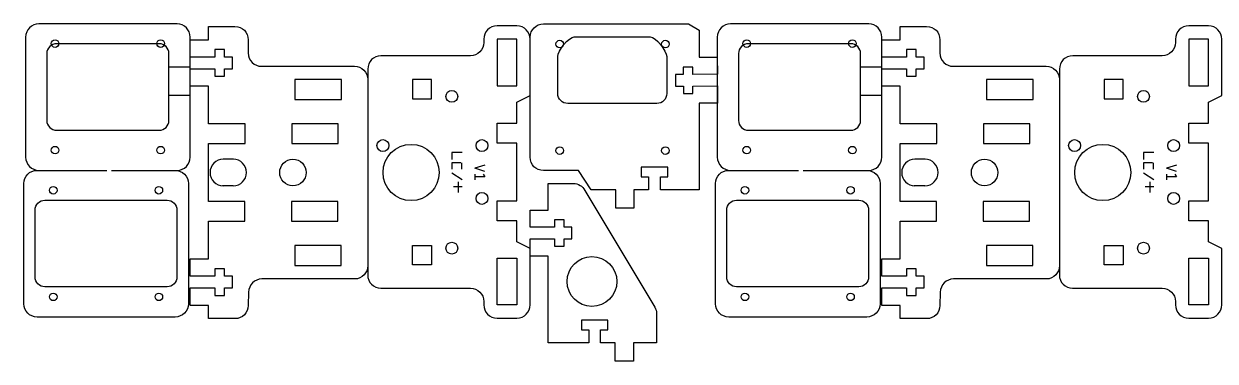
# Model space of a CAD drawing. Extents: x -203 to 531, y 132 to 234.
# Drawn here: x -203.4 to 157.5, y 131.8 to 233.9 of the extents above; entities that cross this region are included whole.
import ezdxf

# ---------------------------------------------------------------- set-up
doc = ezdxf.new("R2010")
doc.units = 0
doc.header["$MEASUREMENT"] = 0
doc.layers.add('LAYER_1_0', color=160, linetype='Continuous')

msp = doc.modelspace()

# ---------------------------------------------------------------- linework, layer by layer
at = {"layer": 'LAYER_1_0', "color": 1}
for p, q in [((-159.45, 220.89), (-152.99, 220.89)), ((50.09, 220.89), (56.55, 220.89)), ((-159.45, 212.35), (-152.99, 212.35)), ((50.09, 212.35), (56.55, 212.35)), ((-70.6, 194.92), (-73.78, 194.92)), ((-73.78, 194.92), (-73.78, 192.8)), ((138.94, 194.92), (135.76, 194.92)), ((135.76, 194.92), (135.76, 192.8)), ((-139.91, 192.92), (-143.06, 192.92)), ((-71.04, 191.8), (-73.78, 191.8)), ((-73.78, 191.8), (-73.78, 189.95)), ((-70.79, 191.8), (-70.79, 189.95)), ((69.63, 192.92), (66.48, 192.92)), ((138.5, 191.8), (135.76, 191.8)), ((135.76, 191.8), (135.76, 189.95)), ((138.75, 191.8), (138.75, 189.95)), ((-73.78, 188.82), (-70.6, 186.78)), ((-63.71, 191.15), (-66.76, 190.19)), ((-63.71, 189.23), (-66.76, 190.19)), ((-66.76, 188.42), (-66.76, 187.54)), ((-64.25, 188.42), (-63.71, 187.54)), ((135.76, 188.82), (138.94, 186.78)), ((145.83, 191.15), (142.78, 190.19)), ((145.83, 189.23), (142.78, 190.19)), ((142.78, 188.42), (142.78, 187.54)), ((145.29, 188.42), (145.83, 187.54)), ((-139.95, 184.87), (-143.25, 184.87)), ((-70.6, 184.51), (-73.23, 184.51)), ((-71.85, 186.03), (-71.85, 182.88)), ((-63.71, 187.54), (-66.76, 187.54)), ((-66.76, 187.54), (-66.76, 186.66)), ((69.59, 184.87), (66.29, 184.87)), ((138.94, 184.51), (136.31, 184.51)), ((137.69, 186.03), (137.69, 182.88)), ((145.83, 187.54), (142.78, 187.54)), ((142.78, 187.54), (142.78, 186.66))]:
    msp.add_line(p, q, dxfattribs=at)
for points in [[(-54.02, 215.18), (-54.02, 229.25), (-60.05, 229.25), (-60.05, 215.18), (-54.02, 215.18)], [(155.52, 215.18), (155.52, 229.25), (149.49, 229.25), (149.49, 215.18), (155.52, 215.18)], [(-107.2, 210.99), (-107.2, 217.02), (-121.27, 217.02), (-121.27, 210.99), (-107.2, 210.99)], [(102.34, 210.99), (102.34, 217.02), (88.27, 217.02), (88.27, 210.99), (102.34, 210.99)], [(-108.19, 203.66), (-122.26, 203.66), (-122.26, 197.63), (-108.19, 197.63), (-108.19, 203.66)], [(101.35, 203.66), (87.28, 203.66), (87.28, 197.63), (101.35, 197.63), (101.35, 203.66)], [(-108.26, 174.12), (-108.26, 180.15), (-122.33, 180.15), (-122.33, 174.12), (-108.26, 174.12)], [(101.28, 174.12), (101.28, 180.15), (87.21, 180.15), (87.21, 174.12), (101.28, 174.12)], [(-107.27, 166.78), (-121.34, 166.78), (-121.34, 160.75), (-107.27, 160.75), (-107.27, 166.78)], [(102.27, 166.78), (88.2, 166.78), (88.2, 160.75), (102.27, 160.75), (102.27, 166.78)], [(-54.02, 162.92), (-54.02, 148.85), (-60.05, 148.85), (-60.05, 162.92), (-54.02, 162.92)], [(155.52, 162.92), (155.52, 148.85), (149.49, 148.85), (149.49, 162.92), (155.52, 162.92)]]:
    msp.add_lwpolyline(points, dxfattribs=at)
for points in [[(-85.68, 211.15), (-79.92, 211.15), (-79.92, 217.02), (-85.68, 217.02)], [(123.86, 211.15), (129.62, 211.15), (129.62, 217.02), (123.86, 217.02)], [(-85.68, 166.79), (-79.92, 166.79), (-79.92, 160.91), (-85.68, 160.91)], [(123.86, 166.79), (129.62, 166.79), (129.62, 160.91), (123.86, 160.91)]]:
    msp.add_lwpolyline(points, close=True, dxfattribs=at)
for centre, radius in [((-193.95, 227.9), 1.15), ((-161.95, 227.9), 1.15), ((-41.04, 227.78), 1.15), ((-9.04, 227.78), 1.15), ((15.6, 227.9), 1.15), ((47.6, 227.9), 1.15), ((-73.74, 211.94), 1.8), ((135.8, 211.94), 1.8), ((-94.61, 197.05), 1.8), ((-64.61, 197.05), 1.8), ((114.93, 197.05), 1.8), ((144.93, 197.05), 1.8), ((-193.95, 195.66), 1.15), ((-161.95, 195.66), 1.15), ((-86.07, 188.9), 8.5), ((-41.04, 195.53), 1.15), ((-9.04, 195.53), 1.15), ((15.6, 195.66), 1.15), ((47.6, 195.66), 1.15), ((123.47, 188.9), 8.5), ((-121.87, 188.89), 4.02), ((87.68, 188.89), 4.02), ((-194.5, 183.51), 1.15), ((-162.5, 183.51), 1.15), ((15.04, 183.51), 1.15), ((47.04, 183.51), 1.15), ((-64.61, 181.05), 1.8), ((144.93, 181.05), 1.8), ((-73.74, 166), 1.8), ((135.8, 166), 1.8), ((-31.29, 155.93), 7.54), ((-194.5, 151.26), 1.15), ((-162.5, 151.26), 1.15), ((15.04, 151.26), 1.15), ((47.04, 151.26), 1.15)]:
    msp.add_circle(centre, radius, dxfattribs=at)
at = {"layer": 'LAYER_1_0', "color": 7}
for points, knots in [([(-176.88, 189.55), (-176.88, 189.55), (-156.99, 189.55), (-156.99, 189.55), (-154.78, 189.55), (-152.99, 191.36), (-152.99, 193.58), (-152.99, 193.58), (-152.99, 229.86), (-152.99, 229.86), (-152.99, 232.09), (-154.78, 233.89), (-156.99, 233.89), (-156.99, 233.89), (-198.85, 233.89), (-198.85, 233.89), (-201.06, 233.89), (-202.85, 232.09), (-202.85, 229.86), (-202.85, 229.86), (-202.85, 193.58), (-202.85, 193.58), (-202.85, 191.36), (-201.06, 189.55), (-198.85, 189.55)], [0, 0, 0, 0, 1, 1, 1, 2, 2, 2, 3, 3, 3, 4, 4, 4, 5, 5, 5, 6, 6, 6, 7, 7, 7, 8, 8, 8, 8]), ([(-147.47, 144.67), (-147.47, 144.67), (-139.43, 144.67), (-139.43, 144.67), (-137.21, 144.67), (-135.41, 146.47), (-135.41, 148.69), (-135.41, 148.69), (-135.29, 152.66), (-135.29, 152.66), (-135.29, 154.87), (-133.49, 156.67), (-131.27, 156.67), (-131.27, 156.67), (-103.12, 156.67), (-103.12, 156.67), (-100.91, 156.67), (-99.22, 158.53), (-99.22, 160.75), (-99.22, 160.75), (-99.22, 217.04), (-99.22, 217.04), (-99.22, 219.26), (-101.02, 221.05), (-103.24, 221.05), (-103.24, 221.05), (-131.39, 221.05), (-131.39, 221.05), (-133.61, 221.05), (-135.41, 222.85), (-135.41, 225.07), (-135.41, 225.07), (-135.41, 229.09), (-135.41, 229.09), (-135.41, 231.31), (-137.21, 233.11), (-139.43, 233.11), (-139.43, 233.11), (-147.47, 233.11), (-147.47, 233.11), (-147.47, 233.11), (-147.47, 229.09), (-147.47, 229.09), (-147.47, 229.09), (-152.99, 229.09), (-152.99, 229.09), (-152.99, 229.09), (-152.99, 223.85), (-152.99, 223.85), (-152.99, 223.85), (-145.52, 223.85), (-145.52, 223.85), (-145.52, 223.85), (-145.52, 226.08), (-145.52, 226.08), (-145.52, 226.08), (-142.58, 226.08), (-142.58, 226.08), (-142.58, 226.08), (-142.58, 223.85), (-142.58, 223.85), (-142.58, 223.85), (-140.22, 223.85), (-140.22, 223.85), (-140.22, 223.85), (-140.22, 220.27), (-140.22, 220.27), (-140.22, 220.27), (-142.58, 220.27), (-142.58, 220.27), (-142.58, 220.27), (-142.58, 218.04), (-142.58, 218.04), (-142.58, 218.04), (-145.52, 218.04), (-145.52, 218.04), (-145.52, 218.04), (-145.52, 220.27), (-145.52, 220.27), (-145.52, 220.27), (-152.99, 220.27), (-152.99, 220.27), (-152.99, 220.27), (-152.99, 215.03), (-152.99, 215.03), (-152.99, 215.03), (-147.47, 215.03), (-147.47, 215.03), (-147.47, 215.03), (-147.47, 203.72), (-147.47, 203.72), (-147.47, 203.72), (-147.46, 203.66), (-147.46, 203.66), (-147.46, 203.66), (-136.33, 203.66), (-136.33, 203.66), (-136.33, 203.66), (-136.33, 197.63), (-136.33, 197.63), (-136.33, 197.63), (-147.46, 197.63), (-147.46, 197.63), (-147.46, 197.63), (-147.47, 197.53), (-147.47, 197.53), (-147.47, 197.53), (-147.47, 180.15), (-147.47, 180.15), (-147.47, 180.15), (-136.4, 180.15), (-136.4, 180.15), (-136.4, 180.15), (-136.4, 174.12), (-136.4, 174.12), (-136.4, 174.12), (-147.47, 174.12), (-147.47, 174.12), (-147.47, 174.12), (-147.47, 162.76), (-147.47, 162.76), (-147.47, 162.76), (-152.99, 162.76), (-152.99, 162.76), (-152.99, 162.76), (-152.99, 157.51), (-152.99, 157.51), (-152.99, 157.51), (-145.52, 157.51), (-145.52, 157.51), (-145.52, 157.51), (-145.52, 159.75), (-145.52, 159.75), (-145.52, 159.75), (-142.58, 159.75), (-142.58, 159.75), (-142.58, 159.75), (-142.58, 157.51), (-142.58, 157.51), (-142.58, 157.51), (-140.22, 157.51), (-140.22, 157.51), (-140.22, 157.51), (-140.22, 153.94), (-140.22, 153.94), (-140.22, 153.94), (-142.58, 153.94), (-142.58, 153.94), (-142.58, 153.94), (-142.58, 151.71), (-142.58, 151.71), (-142.58, 151.71), (-145.52, 151.71), (-145.52, 151.71), (-145.52, 151.71), (-145.52, 153.94), (-145.52, 153.94), (-145.52, 153.94), (-152.99, 153.94), (-152.99, 153.94), (-152.99, 153.94), (-152.99, 148.69), (-152.99, 148.69), (-152.99, 148.69), (-147.47, 148.69), (-147.47, 148.69), (-147.47, 148.69), (-147.47, 144.67), (-147.47, 144.67)], [0, 0, 0, 0, 1, 1, 1, 2, 2, 2, 3, 3, 3, 4, 4, 4, 5, 5, 5, 6, 6, 6, 7, 7, 7, 8, 8, 8, 9, 9, 9, 10, 10, 10, 11, 11, 11, 12, 12, 12, 13, 13, 13, 14, 14, 14, 15, 15, 15, 16, 16, 16, 17, 17, 17, 18, 18, 18, 19, 19, 19, 20, 20, 20, 21, 21, 21, 22, 22, 22, 23, 23, 23, 24, 24, 24, 25, 25, 25, 26, 26, 26, 27, 27, 27, 28, 28, 28, 29, 29, 29, 30, 30, 30, 31, 31, 31, 32, 32, 32, 33, 33, 33, 34, 34, 34, 35, 35, 35, 36, 36, 36, 37, 37, 37, 38, 38, 38, 39, 39, 39, 40, 40, 40, 41, 41, 41, 42, 42, 42, 43, 43, 43, 44, 44, 44, 45, 45, 45, 46, 46, 46, 47, 47, 47, 48, 48, 48, 49, 49, 49, 50, 50, 50, 51, 51, 51, 52, 52, 52, 53, 53, 53, 54, 54, 54, 55, 55, 55, 56, 56, 56, 56]), ([(-60.05, 144.83), (-61.12, 144.83), (-62.14, 145.26), (-62.89, 146.01), (-63.65, 146.77), (-64.07, 147.79), (-64.07, 148.85), (-64.07, 148.85), (-64.07, 149.86), (-64.07, 149.86), (-64.07, 152.08), (-65.87, 153.88), (-68.09, 153.88), (-68.09, 153.88), (-95.2, 153.88), (-95.2, 153.88), (-97.42, 153.88), (-99.22, 155.68), (-99.22, 157.9), (-99.22, 157.9), (-99.22, 220.21), (-99.22, 220.21), (-99.22, 220.21), (-99.21, 220.21), (-99.21, 220.21), (-99.21, 222.43), (-97.41, 224.23), (-95.2, 224.23), (-95.2, 224.23), (-68.09, 224.23), (-68.09, 224.23), (-65.87, 224.23), (-64.07, 226.03), (-64.07, 228.25), (-64.07, 228.25), (-64.07, 229.25), (-64.07, 229.25), (-64.07, 230.32), (-63.65, 231.34), (-62.89, 232.09), (-62.14, 232.85), (-61.12, 233.27), (-60.05, 233.27), (-60.05, 233.27), (-54.02, 233.27), (-54.02, 233.27), (-51.8, 233.27), (-50, 231.47), (-50, 229.25), (-50, 229.25), (-50, 212.2), (-50, 212.2), (-50, 212.2), (-54.02, 210.16), (-54.02, 210.16), (-54.02, 210.16), (-54.02, 203.88), (-54.02, 203.88), (-54.02, 203.88), (-60.05, 203.88), (-60.05, 203.88), (-60.05, 203.88), (-60.05, 197.79), (-60.05, 197.79), (-60.05, 197.79), (-54.02, 197.79), (-54.02, 197.79), (-54.02, 197.79), (-54.02, 180.31), (-54.02, 180.31), (-54.02, 180.31), (-60.05, 180.31), (-60.05, 180.31), (-60.05, 180.31), (-60.05, 174.28), (-60.05, 174.28), (-60.05, 174.28), (-54.02, 174.28), (-54.02, 174.28), (-54.02, 174.28), (-54.02, 167.95), (-54.02, 167.95), (-54.02, 167.95), (-50, 165.91), (-50, 165.91), (-50, 165.91), (-50, 148.85), (-50, 148.85), (-50, 146.63), (-51.8, 144.83), (-54.02, 144.83), (-54.02, 144.83), (-60.05, 144.83), (-60.05, 144.83)], [0, 0, 0, 0, 1, 1, 1, 2, 2, 2, 3, 3, 3, 4, 4, 4, 5, 5, 5, 6, 6, 6, 7, 7, 7, 8, 8, 8, 9, 9, 9, 10, 10, 10, 11, 11, 11, 12, 12, 12, 13, 13, 13, 14, 14, 14, 15, 15, 15, 16, 16, 16, 17, 17, 17, 18, 18, 18, 19, 19, 19, 20, 20, 20, 21, 21, 21, 22, 22, 22, 23, 23, 23, 24, 24, 24, 25, 25, 25, 26, 26, 26, 27, 27, 27, 28, 28, 28, 29, 29, 29, 30, 30, 30, 31, 31, 31, 31]), ([(-10.55, 183.64), (-10.55, 183.64), (1.24, 183.64), (1.24, 183.64), (1.24, 183.64), (1.24, 209.88), (1.24, 209.88), (1.24, 209.88), (6.72, 209.89), (6.72, 209.89), (6.72, 209.89), (6.71, 215.09), (6.71, 215.09), (6.71, 215.09), (-0.7, 215.07), (-0.7, 215.07), (-0.7, 215.07), (-0.69, 212.86), (-0.69, 212.86), (-0.69, 212.86), (-3.6, 212.85), (-3.6, 212.85), (-3.6, 212.85), (-3.6, 215.06), (-3.6, 215.06), (-3.6, 215.06), (-5.94, 215.06), (-5.94, 215.06), (-5.94, 215.06), (-5.95, 218.6), (-5.95, 218.6), (-5.95, 218.6), (-3.61, 218.6), (-3.61, 218.6), (-3.61, 218.6), (-3.62, 220.81), (-3.62, 220.81), (-3.62, 220.81), (-0.71, 220.82), (-0.71, 220.82), (-0.71, 220.82), (-0.7, 218.61), (-0.7, 218.61), (-0.7, 218.61), (6.7, 218.63), (6.7, 218.63), (6.7, 218.63), (6.69, 223.82), (6.69, 223.82), (6.69, 223.82), (1.24, 223.81), (1.24, 223.81), (1.24, 223.81), (1.24, 231.97), (1.24, 231.97), (1.24, 231.97), (-2.01, 233.87), (-2.01, 233.87), (-2.01, 233.87), (-46, 233.87), (-46, 233.87), (-46, 233.87), (-46, 233.89), (-46, 233.89), (-48.21, 233.89), (-50, 232.09), (-50, 229.86), (-50, 229.86), (-50.03, 193.49), (-50.03, 193.49), (-50.03, 191.28), (-48.23, 189.49), (-46, 189.49), (-46, 189.49), (-35.38, 189.49), (-35.38, 189.49), (-35.38, 189.49), (-31.55, 183.64), (-31.55, 183.64), (-31.55, 183.64), (-24.09, 183.64), (-24.09, 183.64), (-24.09, 183.64), (-24.09, 183.62), (-24.09, 183.62), (-24.09, 183.62), (-24.09, 178.12), (-24.09, 178.12), (-24.09, 178.12), (-18.58, 178.12), (-18.58, 178.12), (-18.58, 178.12), (-18.58, 183.62), (-18.58, 183.62), (-18.58, 183.62), (-18.58, 183.64), (-18.58, 183.64), (-18.58, 183.64), (-14.13, 183.64), (-14.13, 183.64), (-14.13, 183.64), (-14.13, 187.59), (-14.13, 187.59), (-14.13, 187.59), (-16.36, 187.59), (-16.36, 187.59), (-16.36, 187.59), (-16.36, 190.53), (-16.36, 190.53), (-16.36, 190.53), (-8.32, 190.53), (-8.32, 190.53), (-8.32, 190.53), (-8.32, 187.59), (-8.32, 187.59), (-8.32, 187.59), (-10.55, 187.59), (-10.55, 187.59), (-10.55, 187.59), (-10.55, 183.64), (-10.55, 183.64)], [0, 0, 0, 0, 1, 1, 1, 2, 2, 2, 3, 3, 3, 4, 4, 4, 5, 5, 5, 6, 6, 6, 7, 7, 7, 8, 8, 8, 9, 9, 9, 10, 10, 10, 11, 11, 11, 12, 12, 12, 13, 13, 13, 14, 14, 14, 15, 15, 15, 16, 16, 16, 17, 17, 17, 18, 18, 18, 19, 19, 19, 20, 20, 20, 21, 21, 21, 22, 22, 22, 23, 23, 23, 24, 24, 24, 25, 25, 25, 26, 26, 26, 27, 27, 27, 28, 28, 28, 29, 29, 29, 30, 30, 30, 31, 31, 31, 32, 32, 32, 33, 33, 33, 34, 34, 34, 35, 35, 35, 36, 36, 36, 37, 37, 37, 38, 38, 38, 39, 39, 39, 40, 40, 40, 40]), ([(32.66, 189.55), (32.66, 189.55), (52.55, 189.55), (52.55, 189.55), (54.76, 189.55), (56.55, 191.36), (56.55, 193.58), (56.55, 193.58), (56.55, 229.86), (56.55, 229.86), (56.55, 232.09), (54.76, 233.89), (52.55, 233.89), (52.55, 233.89), (10.69, 233.89), (10.69, 233.89), (8.48, 233.89), (6.69, 232.09), (6.69, 229.86), (6.69, 229.86), (6.69, 193.58), (6.69, 193.58), (6.69, 191.36), (8.48, 189.55), (10.69, 189.55)], [0, 0, 0, 0, 1, 1, 1, 2, 2, 2, 3, 3, 3, 4, 4, 4, 5, 5, 5, 6, 6, 6, 7, 7, 7, 8, 8, 8, 8]), ([(62.07, 144.67), (62.07, 144.67), (70.11, 144.67), (70.11, 144.67), (72.34, 144.67), (74.13, 146.47), (74.13, 148.69), (74.13, 148.69), (74.25, 152.65), (74.25, 152.65), (74.25, 154.87), (76.05, 156.67), (78.27, 156.67), (78.27, 156.67), (106.42, 156.67), (106.42, 156.67), (108.64, 156.67), (110.32, 158.53), (110.32, 160.75), (110.32, 160.75), (110.32, 217.04), (110.32, 217.04), (110.32, 219.26), (108.52, 221.05), (106.3, 221.05), (106.3, 221.05), (78.15, 221.05), (78.15, 221.05), (75.93, 221.05), (74.13, 222.85), (74.13, 225.07), (74.13, 225.07), (74.13, 229.09), (74.13, 229.09), (74.13, 231.31), (72.34, 233.11), (70.11, 233.11), (70.11, 233.11), (62.07, 233.11), (62.07, 233.11), (62.07, 233.11), (62.07, 229.09), (62.07, 229.09), (62.07, 229.09), (56.55, 229.09), (56.55, 229.09), (56.55, 229.09), (56.55, 223.85), (56.55, 223.85), (56.55, 223.85), (64.02, 223.85), (64.02, 223.85), (64.02, 223.85), (64.02, 226.08), (64.02, 226.08), (64.02, 226.08), (66.96, 226.08), (66.96, 226.08), (66.96, 226.08), (66.96, 223.85), (66.96, 223.85), (66.96, 223.85), (69.32, 223.85), (69.32, 223.85), (69.32, 223.85), (69.32, 220.27), (69.32, 220.27), (69.32, 220.27), (66.96, 220.27), (66.96, 220.27), (66.96, 220.27), (66.96, 218.04), (66.96, 218.04), (66.96, 218.04), (64.02, 218.04), (64.02, 218.04), (64.02, 218.04), (64.02, 220.27), (64.02, 220.27), (64.02, 220.27), (56.55, 220.27), (56.55, 220.27), (56.55, 220.27), (56.55, 215.03), (56.55, 215.03), (56.55, 215.03), (62.07, 215.03), (62.07, 215.03), (62.07, 215.03), (62.07, 203.72), (62.07, 203.72), (62.07, 203.72), (62.08, 203.66), (62.08, 203.66), (62.08, 203.66), (73.21, 203.66), (73.21, 203.66), (73.21, 203.66), (73.21, 197.63), (73.21, 197.63), (73.21, 197.63), (62.08, 197.63), (62.08, 197.63), (62.08, 197.63), (62.07, 197.53), (62.07, 197.53), (62.07, 197.53), (62.07, 180.15), (62.07, 180.15), (62.07, 180.15), (73.14, 180.15), (73.14, 180.15), (73.14, 180.15), (73.14, 174.12), (73.14, 174.12), (73.14, 174.12), (62.07, 174.12), (62.07, 174.12), (62.07, 174.12), (62.07, 162.76), (62.07, 162.76), (62.07, 162.76), (56.55, 162.76), (56.55, 162.76), (56.55, 162.76), (56.55, 157.51), (56.55, 157.51), (56.55, 157.51), (64.02, 157.51), (64.02, 157.51), (64.02, 157.51), (64.02, 159.75), (64.02, 159.75), (64.02, 159.75), (66.96, 159.75), (66.96, 159.75), (66.96, 159.75), (66.96, 157.51), (66.96, 157.51), (66.96, 157.51), (69.32, 157.51), (69.32, 157.51), (69.32, 157.51), (69.32, 153.94), (69.32, 153.94), (69.32, 153.94), (66.96, 153.94), (66.96, 153.94), (66.96, 153.94), (66.96, 151.71), (66.96, 151.71), (66.96, 151.71), (64.02, 151.71), (64.02, 151.71), (64.02, 151.71), (64.02, 153.94), (64.02, 153.94), (64.02, 153.94), (56.55, 153.94), (56.55, 153.94), (56.55, 153.94), (56.55, 148.69), (56.55, 148.69), (56.55, 148.69), (62.07, 148.69), (62.07, 148.69), (62.07, 148.69), (62.07, 144.67), (62.07, 144.67)], [0, 0, 0, 0, 1, 1, 1, 2, 2, 2, 3, 3, 3, 4, 4, 4, 5, 5, 5, 6, 6, 6, 7, 7, 7, 8, 8, 8, 9, 9, 9, 10, 10, 10, 11, 11, 11, 12, 12, 12, 13, 13, 13, 14, 14, 14, 15, 15, 15, 16, 16, 16, 17, 17, 17, 18, 18, 18, 19, 19, 19, 20, 20, 20, 21, 21, 21, 22, 22, 22, 23, 23, 23, 24, 24, 24, 25, 25, 25, 26, 26, 26, 27, 27, 27, 28, 28, 28, 29, 29, 29, 30, 30, 30, 31, 31, 31, 32, 32, 32, 33, 33, 33, 34, 34, 34, 35, 35, 35, 36, 36, 36, 37, 37, 37, 38, 38, 38, 39, 39, 39, 40, 40, 40, 41, 41, 41, 42, 42, 42, 43, 43, 43, 44, 44, 44, 45, 45, 45, 46, 46, 46, 47, 47, 47, 48, 48, 48, 49, 49, 49, 50, 50, 50, 51, 51, 51, 52, 52, 52, 53, 53, 53, 54, 54, 54, 55, 55, 55, 56, 56, 56, 56]), ([(149.49, 144.83), (148.42, 144.83), (147.4, 145.26), (146.65, 146.01), (145.89, 146.77), (145.47, 147.79), (145.47, 148.85), (145.47, 148.85), (145.47, 149.86), (145.47, 149.86), (145.47, 152.08), (143.67, 153.88), (141.45, 153.88), (141.45, 153.88), (114.34, 153.88), (114.34, 153.88), (112.12, 153.88), (110.32, 155.68), (110.32, 157.9), (110.32, 157.9), (110.32, 220.21), (110.32, 220.21), (110.32, 220.21), (110.33, 220.21), (110.33, 220.21), (110.33, 222.43), (112.13, 224.23), (114.35, 224.23), (114.35, 224.23), (141.45, 224.23), (141.45, 224.23), (143.67, 224.23), (145.47, 226.03), (145.47, 228.25), (145.47, 228.25), (145.47, 229.25), (145.47, 229.25), (145.47, 230.32), (145.89, 231.34), (146.65, 232.09), (147.4, 232.85), (148.42, 233.27), (149.49, 233.27), (149.49, 233.27), (155.52, 233.27), (155.52, 233.27), (157.74, 233.27), (159.54, 231.47), (159.54, 229.25), (159.54, 229.25), (159.54, 212.2), (159.54, 212.2), (159.54, 212.2), (155.52, 210.16), (155.52, 210.16), (155.52, 210.16), (155.52, 203.88), (155.52, 203.88), (155.52, 203.88), (149.49, 203.88), (149.49, 203.88), (149.49, 203.88), (149.49, 197.79), (149.49, 197.79), (149.49, 197.79), (155.52, 197.79), (155.52, 197.79), (155.52, 197.79), (155.52, 180.31), (155.52, 180.31), (155.52, 180.31), (149.49, 180.31), (149.49, 180.31), (149.49, 180.31), (149.49, 174.28), (149.49, 174.28), (149.49, 174.28), (155.52, 174.28), (155.52, 174.28), (155.52, 174.28), (155.52, 167.95), (155.52, 167.95), (155.52, 167.95), (159.54, 165.91), (159.54, 165.91), (159.54, 165.91), (159.54, 148.85), (159.54, 148.85), (159.54, 146.63), (157.74, 144.83), (155.52, 144.83), (155.52, 144.83), (149.49, 144.83), (149.49, 144.83)], [0, 0, 0, 0, 1, 1, 1, 2, 2, 2, 3, 3, 3, 4, 4, 4, 5, 5, 5, 6, 6, 6, 7, 7, 7, 8, 8, 8, 9, 9, 9, 10, 10, 10, 11, 11, 11, 12, 12, 12, 13, 13, 13, 14, 14, 14, 15, 15, 15, 16, 16, 16, 17, 17, 17, 18, 18, 18, 19, 19, 19, 20, 20, 20, 21, 21, 21, 22, 22, 22, 23, 23, 23, 24, 24, 24, 25, 25, 25, 26, 26, 26, 27, 27, 27, 28, 28, 28, 29, 29, 29, 30, 30, 30, 31, 31, 31, 31]), ([(-157.55, 189.55), (-155.34, 189.55), (-153.55, 187.75), (-153.55, 185.52), (-153.55, 185.52), (-153.55, 149.19), (-153.55, 149.19), (-153.55, 146.96), (-155.34, 145.15), (-157.55, 145.15), (-157.55, 145.15), (-199.4, 145.15), (-199.4, 145.15), (-201.61, 145.15), (-203.4, 146.96), (-203.4, 149.19), (-203.4, 149.19), (-203.4, 185.52), (-203.4, 185.52), (-203.4, 187.75), (-201.61, 189.55), (-199.4, 189.55), (-199.4, 189.55), (-178.28, 189.55), (-178.28, 189.55)], [0, 0, 0, 0, 1, 1, 1, 2, 2, 2, 3, 3, 3, 4, 4, 4, 5, 5, 5, 6, 6, 6, 7, 7, 7, 8, 8, 8, 8]), ([(51.99, 189.55), (54.2, 189.55), (55.99, 187.75), (55.99, 185.52), (55.99, 185.52), (55.99, 149.19), (55.99, 149.19), (55.99, 146.96), (54.2, 145.15), (51.99, 145.15), (51.99, 145.15), (10.14, 145.15), (10.14, 145.15), (7.93, 145.15), (6.14, 146.96), (6.14, 149.19), (6.14, 149.19), (6.14, 185.52), (6.14, 185.52), (6.14, 187.75), (7.93, 189.55), (10.14, 189.55), (10.14, 189.55), (31.26, 189.55), (31.26, 189.55)], [0, 0, 0, 0, 1, 1, 1, 2, 2, 2, 3, 3, 3, 4, 4, 4, 5, 5, 5, 6, 6, 6, 7, 7, 7, 8, 8, 8, 8]), ([(-50.03, 163.61), (-50.03, 163.61), (-44.53, 163.6), (-44.53, 163.6), (-44.53, 163.6), (-44.53, 137.33), (-44.53, 137.33), (-44.53, 137.33), (-32.24, 137.33), (-32.24, 137.33), (-32.24, 137.33), (-32.24, 141.27), (-32.24, 141.27), (-32.24, 141.27), (-34.48, 141.27), (-34.48, 141.27), (-34.48, 141.27), (-34.48, 144.21), (-34.48, 144.21), (-34.48, 144.21), (-26.44, 144.21), (-26.44, 144.21), (-26.44, 144.21), (-26.44, 141.27), (-26.44, 141.27), (-26.44, 141.27), (-28.67, 141.27), (-28.67, 141.27), (-28.67, 141.27), (-28.67, 137.33), (-28.67, 137.33), (-28.67, 137.33), (-24.22, 137.33), (-24.22, 137.33), (-24.22, 137.33), (-24.22, 137.3), (-24.22, 137.3), (-24.22, 137.3), (-24.22, 131.8), (-24.22, 131.8), (-24.22, 131.8), (-18.71, 131.8), (-18.71, 131.8), (-18.71, 131.8), (-18.71, 137.3), (-18.71, 137.3), (-18.71, 137.3), (-18.71, 137.33), (-18.71, 137.33), (-18.71, 137.33), (-11.76, 137.33), (-11.76, 137.33), (-11.76, 137.33), (-11.74, 146.2), (-11.74, 146.2), (-11.74, 146.87), (-11.9, 147.53), (-12.22, 148.11), (-12.22, 148.11), (-33.42, 183.5), (-33.42, 183.5), (-34.12, 184.77), (-35.45, 185.57), (-36.91, 185.57), (-36.91, 185.57), (-44.53, 185.59), (-44.53, 185.59), (-44.53, 185.59), (-44.53, 177.53), (-44.53, 177.53), (-44.53, 177.53), (-50, 177.54), (-50, 177.54), (-50, 177.54), (-50.01, 172.35), (-50.01, 172.35), (-50.01, 172.35), (-42.61, 172.33), (-42.61, 172.33), (-42.61, 172.33), (-42.6, 174.54), (-42.6, 174.54), (-42.6, 174.54), (-39.7, 174.53), (-39.7, 174.53), (-39.7, 174.53), (-39.7, 172.32), (-39.7, 172.32), (-39.7, 172.32), (-37.36, 172.32), (-37.36, 172.32), (-37.36, 172.32), (-37.37, 168.78), (-37.37, 168.78), (-37.37, 168.78), (-39.71, 168.78), (-39.71, 168.78), (-39.71, 168.78), (-39.71, 166.57), (-39.71, 166.57), (-39.71, 166.57), (-42.62, 166.58), (-42.62, 166.58), (-42.62, 166.58), (-42.62, 168.79), (-42.62, 168.79), (-42.62, 168.79), (-50.02, 168.81), (-50.02, 168.81), (-50.02, 168.81), (-50.03, 163.61), (-50.03, 163.61)], [0, 0, 0, 0, 1, 1, 1, 2, 2, 2, 3, 3, 3, 4, 4, 4, 5, 5, 5, 6, 6, 6, 7, 7, 7, 8, 8, 8, 9, 9, 9, 10, 10, 10, 11, 11, 11, 12, 12, 12, 13, 13, 13, 14, 14, 14, 15, 15, 15, 16, 16, 16, 17, 17, 17, 18, 18, 18, 19, 19, 19, 20, 20, 20, 21, 21, 21, 22, 22, 22, 23, 23, 23, 24, 24, 24, 25, 25, 25, 26, 26, 26, 27, 27, 27, 28, 28, 28, 29, 29, 29, 30, 30, 30, 31, 31, 31, 32, 32, 32, 33, 33, 33, 34, 34, 34, 35, 35, 35, 36, 36, 36, 37, 37, 37, 37])]:
    msp.add_open_spline(points, degree=3, knots=knots, dxfattribs=at)
at = {"layer": 'LAYER_1_0', "color": 1}
for points, knots in [([(-193.45, 227.88), (-193.45, 227.88), (-162.45, 227.88), (-162.45, 227.88), (-160.79, 227.88), (-159.45, 226.54), (-159.45, 224.88), (-159.45, 224.88), (-159.45, 204.68), (-159.45, 204.68), (-159.45, 203.02), (-160.79, 201.68), (-162.45, 201.68), (-162.45, 201.68), (-193.45, 201.68), (-193.45, 201.68), (-195.1, 201.68), (-196.45, 203.02), (-196.45, 204.68), (-196.45, 204.68), (-196.45, 224.88), (-196.45, 224.88), (-196.45, 226.54), (-195.1, 227.88), (-193.45, 227.88)], [0, 0, 0, 0, 1, 1, 1, 2, 2, 2, 3, 3, 3, 4, 4, 4, 5, 5, 5, 6, 6, 6, 7, 7, 7, 8, 8, 8, 8]), ([(-11.64, 209.8), (-9.98, 209.8), (-8.64, 211.14), (-8.64, 212.8), (-8.64, 212.8), (-8.64, 223.99), (-8.64, 223.99), (-8.64, 225.65), (-11.98, 229.99), (-13.64, 229.99), (-13.64, 229.99), (-36.64, 229.99), (-36.64, 229.99), (-38.3, 229.99), (-41.64, 225.65), (-41.64, 223.99), (-41.64, 223.99), (-41.64, 212.8), (-41.64, 212.8), (-41.64, 211.14), (-40.3, 209.8), (-38.64, 209.8), (-38.64, 209.8), (-11.64, 209.8), (-11.64, 209.8)], [0, 0, 0, 0, 1, 1, 1, 2, 2, 2, 3, 3, 3, 4, 4, 4, 5, 5, 5, 6, 6, 6, 7, 7, 7, 8, 8, 8, 8]), ([(16.1, 227.88), (16.1, 227.88), (47.09, 227.88), (47.09, 227.88), (48.75, 227.88), (50.09, 226.54), (50.09, 224.88), (50.09, 224.88), (50.09, 204.68), (50.09, 204.68), (50.09, 203.02), (48.75, 201.68), (47.09, 201.68), (47.09, 201.68), (16.1, 201.68), (16.1, 201.68), (14.44, 201.68), (13.1, 203.02), (13.1, 204.68), (13.1, 204.68), (13.1, 224.88), (13.1, 224.88), (13.1, 226.54), (14.44, 227.88), (16.1, 227.88)], [0, 0, 0, 0, 1, 1, 1, 2, 2, 2, 3, 3, 3, 4, 4, 4, 5, 5, 5, 6, 6, 6, 7, 7, 7, 8, 8, 8, 8]), ([(-142.97, 192.92), (-145.19, 192.92), (-146.99, 191.12), (-146.99, 188.89), (-146.99, 186.67), (-145.19, 184.87), (-142.97, 184.87)], [0, 0, 0, 0, 1, 1, 1, 2, 2, 2, 2]), ([(66.57, 192.92), (64.35, 192.92), (62.55, 191.12), (62.55, 188.89), (62.55, 186.67), (64.35, 184.87), (66.57, 184.87)], [0, 0, 0, 0, 1, 1, 1, 2, 2, 2, 2]), ([(-200, 157.29), (-200, 155.63), (-198.66, 154.29), (-197, 154.29), (-197, 154.29), (-160, 154.29), (-160, 154.29), (-158.35, 154.29), (-157, 155.63), (-157, 157.29), (-157, 157.29), (-157, 177.53), (-157, 177.53), (-157, 179.19), (-158.35, 180.53), (-160, 180.53), (-160, 180.53), (-197, 180.53), (-197, 180.53), (-198.66, 180.53), (-200, 179.19), (-200, 177.53), (-200, 177.53), (-200, 157.29), (-200, 157.29)], [0, 0, 0, 0, 1, 1, 1, 2, 2, 2, 3, 3, 3, 4, 4, 4, 5, 5, 5, 6, 6, 6, 7, 7, 7, 8, 8, 8, 8]), ([(9.54, 157.29), (9.54, 155.63), (10.88, 154.29), (12.54, 154.29), (12.54, 154.29), (49.54, 154.29), (49.54, 154.29), (51.2, 154.29), (52.54, 155.63), (52.54, 157.29), (52.54, 157.29), (52.54, 177.53), (52.54, 177.53), (52.54, 179.19), (51.2, 180.53), (49.54, 180.53), (49.54, 180.53), (12.54, 180.53), (12.54, 180.53), (10.88, 180.53), (9.54, 179.19), (9.54, 177.53), (9.54, 177.53), (9.54, 157.29), (9.54, 157.29)], [0, 0, 0, 0, 1, 1, 1, 2, 2, 2, 3, 3, 3, 4, 4, 4, 5, 5, 5, 6, 6, 6, 7, 7, 7, 8, 8, 8, 8])]:
    msp.add_open_spline(points, degree=3, knots=knots, dxfattribs=at)
for points in [[(-135.93, 188.89), (-135.93, 191.12), (-137.73, 192.92), (-139.95, 192.92)], [(73.61, 188.89), (73.61, 191.12), (71.81, 192.92), (69.59, 192.92)], [(-139.95, 184.87), (-137.73, 184.87), (-135.93, 186.67), (-135.93, 188.89)], [(69.59, 184.87), (71.81, 184.87), (73.61, 186.67), (73.61, 188.89)]]:
    msp.add_open_spline(points, degree=3, dxfattribs=at)

doc.saveas('drawing.dxf')
